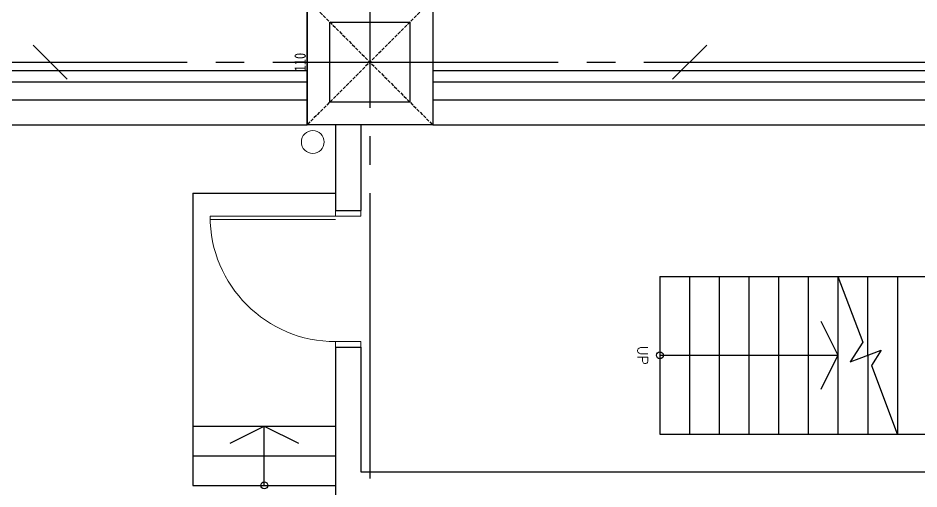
# Model space of a CAD drawing. Extents: x -3080 to 28500, y -1326 to 31609.
# Drawn here: x 6532 to 7321, y -374 to 39 of the extents above; entities that cross this region are included whole.
import ezdxf
from ezdxf.enums import TextEntityAlignment as Align

# ---------------------------------------------------------------- set-up
doc = ezdxf.new("R2010")
doc.units = 0
doc.header["$LTSCALE"] = 100
doc.linetypes.add('X-S-FAB-L05$0$COL-CEN-LIN', pattern=[3.25, 2.5, -0.25, 0.25, -0.25])
doc.linetypes.add('X-S-FAB-L05$0$HIDDEN', pattern=[0.4, 0.3, -0.1])
for name, color, linetype in [('0-xref', 8, 'Continuous'), ('188K-SM-03-F05-ARCH-PA-Y2257103$0$K-岩棉 2hr 3.5-非抗', 53, 'Continuous'), ('X-S-FAB-L05$0$0-arr', 8, 'Continuous'), ('X-S-FAB-L05$0$0-stc', 8, 'Continuous'), ('X-S-FAB-L05$0$12', 8, 'Continuous'), ('X-S-FAB-L05$0$1_L05平面圖_1_A-OBJE-MEP', 8, 'Continuous'), ('X-S-FAB-L05$0$1_L05平面圖_1_Door', 8, 'Continuous'), ('X-S-FAB-L05$0$AREA', 8, 'Continuous'), ('X-S-FAB-L05$0$BEAM', 8, 'Continuous'), ('X-S-FAB-L05$0$BLOCK', 8, 'Continuous'), ('X-S-FAB-L05$0$CCL', 8, 'X-S-FAB-L05$0$COL-CEN-LIN'), ('X-S-FAB-L05$0$COL', 8, 'Continuous'), ('X-S-FAB-L05$0$COL-S', 8, 'Continuous'), ('X-S-FAB-L05$0$S-鋼柱', 8, 'Continuous'), ('X-S-FAB-L05$0$ST', 8, 'Continuous'), ('X-S-FAB-L05$0$TXT', 8, 'Continuous'), ('X-S-FAB-L05$0$WALL-RC', 8, 'Continuous')]:
    doc.layers.add(name, color=color, linetype=linetype)
doc.layers.add('X-S-FAB-L05$0$XREF', color=8, linetype='Continuous', lineweight=0)
doc.styles.add('X-S-FAB-L05$0$CHINA', font='simplex.shx', dxfattribs={"width": 0.75, "bigfont": 'chineset.shx'})
doc.styles.add('X-S-FAB-L05$0$DIM', font='', dxfattribs={"width": 0.8})
doc.styles.get('X-S-FAB-L05$0$DIM').set_extended_font_data('MingLiU')
doc.dimstyles.new('X-S-FAB-L05$0$JJP_005_defpoint', dxfattribs={"dimtxt": 20, "dimasz": 0.5, "dimexe": 0.5, "dimexo": 0.5, "dimgap": 0.5, "dimtad": 1, "dimdsep": 46, "dimtxsty": 'X-S-FAB-L05$0$DIM', "dimblk": 'X-S-FAB-L05$0$_None', "dimcen": 10, "dimclrd": 256, "dimclre": 256, "dimclrt": 256, "dimadec": 0, "dimazin": 0, "dimtfac": 1, "dimtix": 1, "dimtmove": 2, "dimatfit": 3, "dimldrblk": 'X-S-FAB-L05$0$_None', "dimfxl": 0.5, "dimtolj": 1, "dimtzin": 0, "dimarcsym": 0})

# ---------------------------------------------------------------- blocks, each defined once
blk = doc.blocks.new('*D174')
at = {"layer": 'DefPoints', "lineweight": -2, "transparency": 16777216}
blk.add_line((0, 0), (110, 0), dxfattribs=at)
at = {"layer": 'DefPoints', "color": 0, "transparency": 16777216}
for p in [(0, 0), (110, 0), (110, 0)]:
    blk.add_point(p, dxfattribs=at)
at = {"layer": 'DefPoints', "transparency": 16777216, "insert": (55, 6.07), "char_height": 10, "attachment_point": 5, "style": 'X-S-FAB-L05$0$DIM'}
blk.add_mtext('\\A1;110', dxfattribs=at)
blk = doc.blocks.new('X-S-FAB-L05$0$_None')
blk = doc.blocks.new('*D175')
at = {"layer": 'DefPoints', "lineweight": -2, "transparency": 16777216}
blk.add_line((0, 0), (0, -110), dxfattribs=at)
at = {"layer": 'DefPoints', "color": 0, "transparency": 16777216}
for p in [(0, 0), (0, -110), (0, -110)]:
    blk.add_point(p, dxfattribs=at)
at = {"layer": 'DefPoints', "transparency": 16777216, "insert": (-6.07, -55), "char_height": 10, "attachment_point": 5, "rotation": 90, "style": 'X-S-FAB-L05$0$DIM'}
blk.add_mtext('\\A1;110', dxfattribs=at)
blk = doc.blocks.new('*U60')
blk.add_lwpolyline([(0, 0.5), (1.534, 0.5), (1.841, 0.09), (1.841, 0.3), (1.841, 0.818), (2.083, 0.5, 0.234256), (2.084, 0.5), (3.682, 0.5)], format="xyb")
blk = doc.blocks.new('X-S-FAB-L05$0$SC1')
at = {"layer": 'DefPoints'}
blk.add_line((27924.99, 8342.12), (27954.99, 8312.12), dxfattribs=at)
blk = doc.blocks.new('X-S-FAB-L05$0$VC(C)')
at = {"layer": 'X-S-FAB-L05$0$S-鋼柱'}
blk.add_blockref('X-S-FAB-L05$0$SC1', (-21379.98, -8327.12), dxfattribs=at)
at = {"layer": 'X-S-FAB-L05$0$S-鋼柱', "rotation": 90}
blk.add_blockref('X-S-FAB-L05$0$SC1', (15447.13, -27939.99), dxfattribs=at)
blk = doc.blocks.new('188K-SM-03-F05-ARCH-PA-Y2257103')
at = {"layer": '188K-SM-03-F05-ARCH-PA-Y2257103$0$K-岩棉 2hr 3.5-非抗'}
for p, q in [((6785, -7.5, 0), (6055, -7.5, 0)), ((7625, -7.5, 0), (6895, -7.5, 0)), ((6785, -17.5, 0), (6055, -17.5, 0)), ((7625, -17.5, 0), (6895, -17.5, 0))]:
    blk.add_line(p, q, dxfattribs=at)
blk = doc.blocks.new('*U59')
at = {"layer": 'DefPoints', "linetype": 'X-S-FAB-L05$0$HIDDEN', "ltscale": 0.1}
for p, q in [((110, 0), (0, -110)), ((0, 0), (110, -110))]:
    blk.add_line(p, q, dxfattribs=at)
at = {"layer": 'X-S-FAB-L05$0$COL', "ltscale": 0.1}
blk.add_lwpolyline([(0, 0), (110, 0), (110, -110), (0, -110)], close=True, dxfattribs=at)
at = {"layer": 'DefPoints'}
dim = blk.add_linear_dim(base=(110, 0), p1=(0, 0), p2=(110, 0), dimstyle='X-S-FAB-L05$0$JJP_005_defpoint', override={"dimtxt": 10}, dxfattribs=at)
dim.commit()
dim.dimension.update_dxf_attribs({"geometry": '*D174', "text_midpoint": (55, 6.067)})
dim = blk.add_linear_dim(base=(0, -110), p1=(0, 0), p2=(0, -110), angle=90, dimstyle='X-S-FAB-L05$0$JJP_005_defpoint', override={"dimtxt": 10}, dxfattribs=at)
dim.commit()
dim.dimension.update_dxf_attribs({"geometry": '*D175', "text_midpoint": (-6.067, -55)})
blk = doc.blocks.new('X-S-FAB-L05$0$FAB2-L05')
at = {"layer": 'X-S-FAB-L05$0$CCL'}
for p, q in [((-19320, 11005), (-19320, 0)), ((-26880, 720), (1210, 720))]:
    blk.add_line(p, q, dxfattribs=at)
at = {"layer": 'X-S-FAB-L05$0$COL-S'}
blk.add_lwpolyline([(-19355, 755), (-19285, 755), (-19285, 685), (-19355, 685)], close=True, dxfattribs=at)
at = {"layer": 'X-S-FAB-L05$0$BEAM'}
blk.add_blockref('*U59', (-19375, 775), dxfattribs=at)
blk = doc.blocks.new('X-S-FAB-L05')
at = {"layer": 'X-S-FAB-L05$0$0-arr', "color": 4}
for points in [[(7235, -227), (7250, -257), (7235, -287)], [(6717.5, -334), (6747.5, -319), (6777.5, -334)]]:
    blk.add_lwpolyline(points, dxfattribs=at)
for centre in [(7094, -257), (6747.5, -371)]:
    blk.add_circle(centre, 3, dxfattribs=at)
at = {"layer": 'X-S-FAB-L05$0$12'}
for points in [[(7094, -257), (7250, -257)], [(6747.5, -371), (6747.5, -319)]]:
    blk.add_lwpolyline(points, dxfattribs=at)
at = {"layer": 'X-S-FAB-L05$0$1_L05平面圖_1_A-OBJE-MEP', "color": 8, "lineweight": 0, "ltscale": 10}
blk.add_circle((6790, -70), 10, dxfattribs=at)
at = {"layer": 'X-S-FAB-L05$0$1_L05平面圖_1_Door', "color": 4, "lineweight": 0, "ltscale": 10}
for p, q in [((6810, -135.019), (6810, -130.019)), ((6832, -130.019), (6832, -135.019)), ((6810, -135.019), (6700, -135.019)), ((6700, -135.019), (6700, -138.019)), ((6700, -138.019), (6810, -138.019)), ((6832, -135.019), (6810, -135.019)), ((6810, -250.019), (6810, -245.019)), ((6810, -245.019), (6832, -245.019)), ((6832, -245.019), (6832, -250.019))]:
    blk.add_line(p, q, dxfattribs=at)
blk.add_arc((6810, -135.019), 110, 180, 270, dxfattribs=at)
at = {"layer": 'X-S-FAB-L05$0$AREA'}
for p, q in [((7250, -188), (7406, -188)), ((7276, -256.906), (7276, -188)), ((7302, -188), (7302, -326)), ((7302, -326), (7406, -326))]:
    blk.add_line(p, q, dxfattribs=at)
at = {"layer": 'X-S-FAB-L05$0$COL-S'}
blk.add_lwpolyline([(6805, 35), (6875, 35), (6875, -35), (6805, -35)], close=True, dxfattribs=at)
at = {"layer": 'X-S-FAB-L05$0$ST'}
for p, q in [((6685, -115), (6810, -115)), ((6685, -115), (6685, -371)), ((7094, -188), (7250, -188)), ((7094, -188), (7094, -326)), ((7120, -188), (7120, -326)), ((7146, -188), (7146, -326)), ((7172, -188), (7172, -326)), ((7198, -188), (7198, -326)), ((7224, -188), (7224, -326)), ((7250, -188), (7250, -326)), ((7276, -256.906), (7276, -326)), ((6685, -319), (6810, -319)), ((7094, -326), (7302, -326)), ((6685, -345), (6810, -345)), ((6685, -371), (6810, -371))]:
    blk.add_line(p, q, dxfattribs=at)
at = {"layer": 'X-S-FAB-L05$0$WALL-RC'}
for p, q in [((6055, -33), (6785, -33)), ((6895, -33), (7625, -33)), ((6055, -55), (6785, -55)), ((6810, -55), (6810, -130)), ((6832, -55), (6832, -130)), ((6895, -55), (7625, -55)), ((6810, -130), (6832, -130)), ((6810, -250), (6832, -250)), ((6810, -250), (6810, -381)), ((6832, -250), (6832, -359)), ((6832, -359), (7688, -359))]:
    blk.add_line(p, q, dxfattribs=at)
at = {"layer": 'X-S-FAB-L05$0$0-stc', "xscale": 40.00000000000001, "yscale": 40.00000000000001, "zscale": 40.00000000000001, "rotation": 290.6469908249704}
blk.add_blockref('*U60', (7231.285, -195.052), dxfattribs=at)
at = {"layer": 'X-S-FAB-L05$0$BEAM'}
blk.add_blockref('*U59', (6785, 55), dxfattribs=at)
at = {"layer": 'X-S-FAB-L05$0$BLOCK'}
blk.add_blockref('X-S-FAB-L05$0$FAB2-L05', (26160, -720), dxfattribs=at)
at = {"layer": 'X-S-FAB-L05$0$XREF'}
blk.add_blockref('X-S-FAB-L05$0$VC(C)', (0, 0), dxfattribs=at)
at = {"layer": 'X-S-FAB-L05$0$TXT', "style": 'X-S-FAB-L05$0$CHINA'}
blk.add_text('UP', height=9, rotation=270, dxfattribs=at).set_placement((7079, -257, 0), align=Align.MIDDLE_CENTER)

msp = doc.modelspace()

# ---------------------------------------------------------------- block references
at = {"layer": '0-xref'}
for name in ['X-S-FAB-L05', '188K-SM-03-F05-ARCH-PA-Y2257103']:
    msp.add_blockref(name, (0, 0), dxfattribs=at)

doc.saveas('drawing.dxf')
